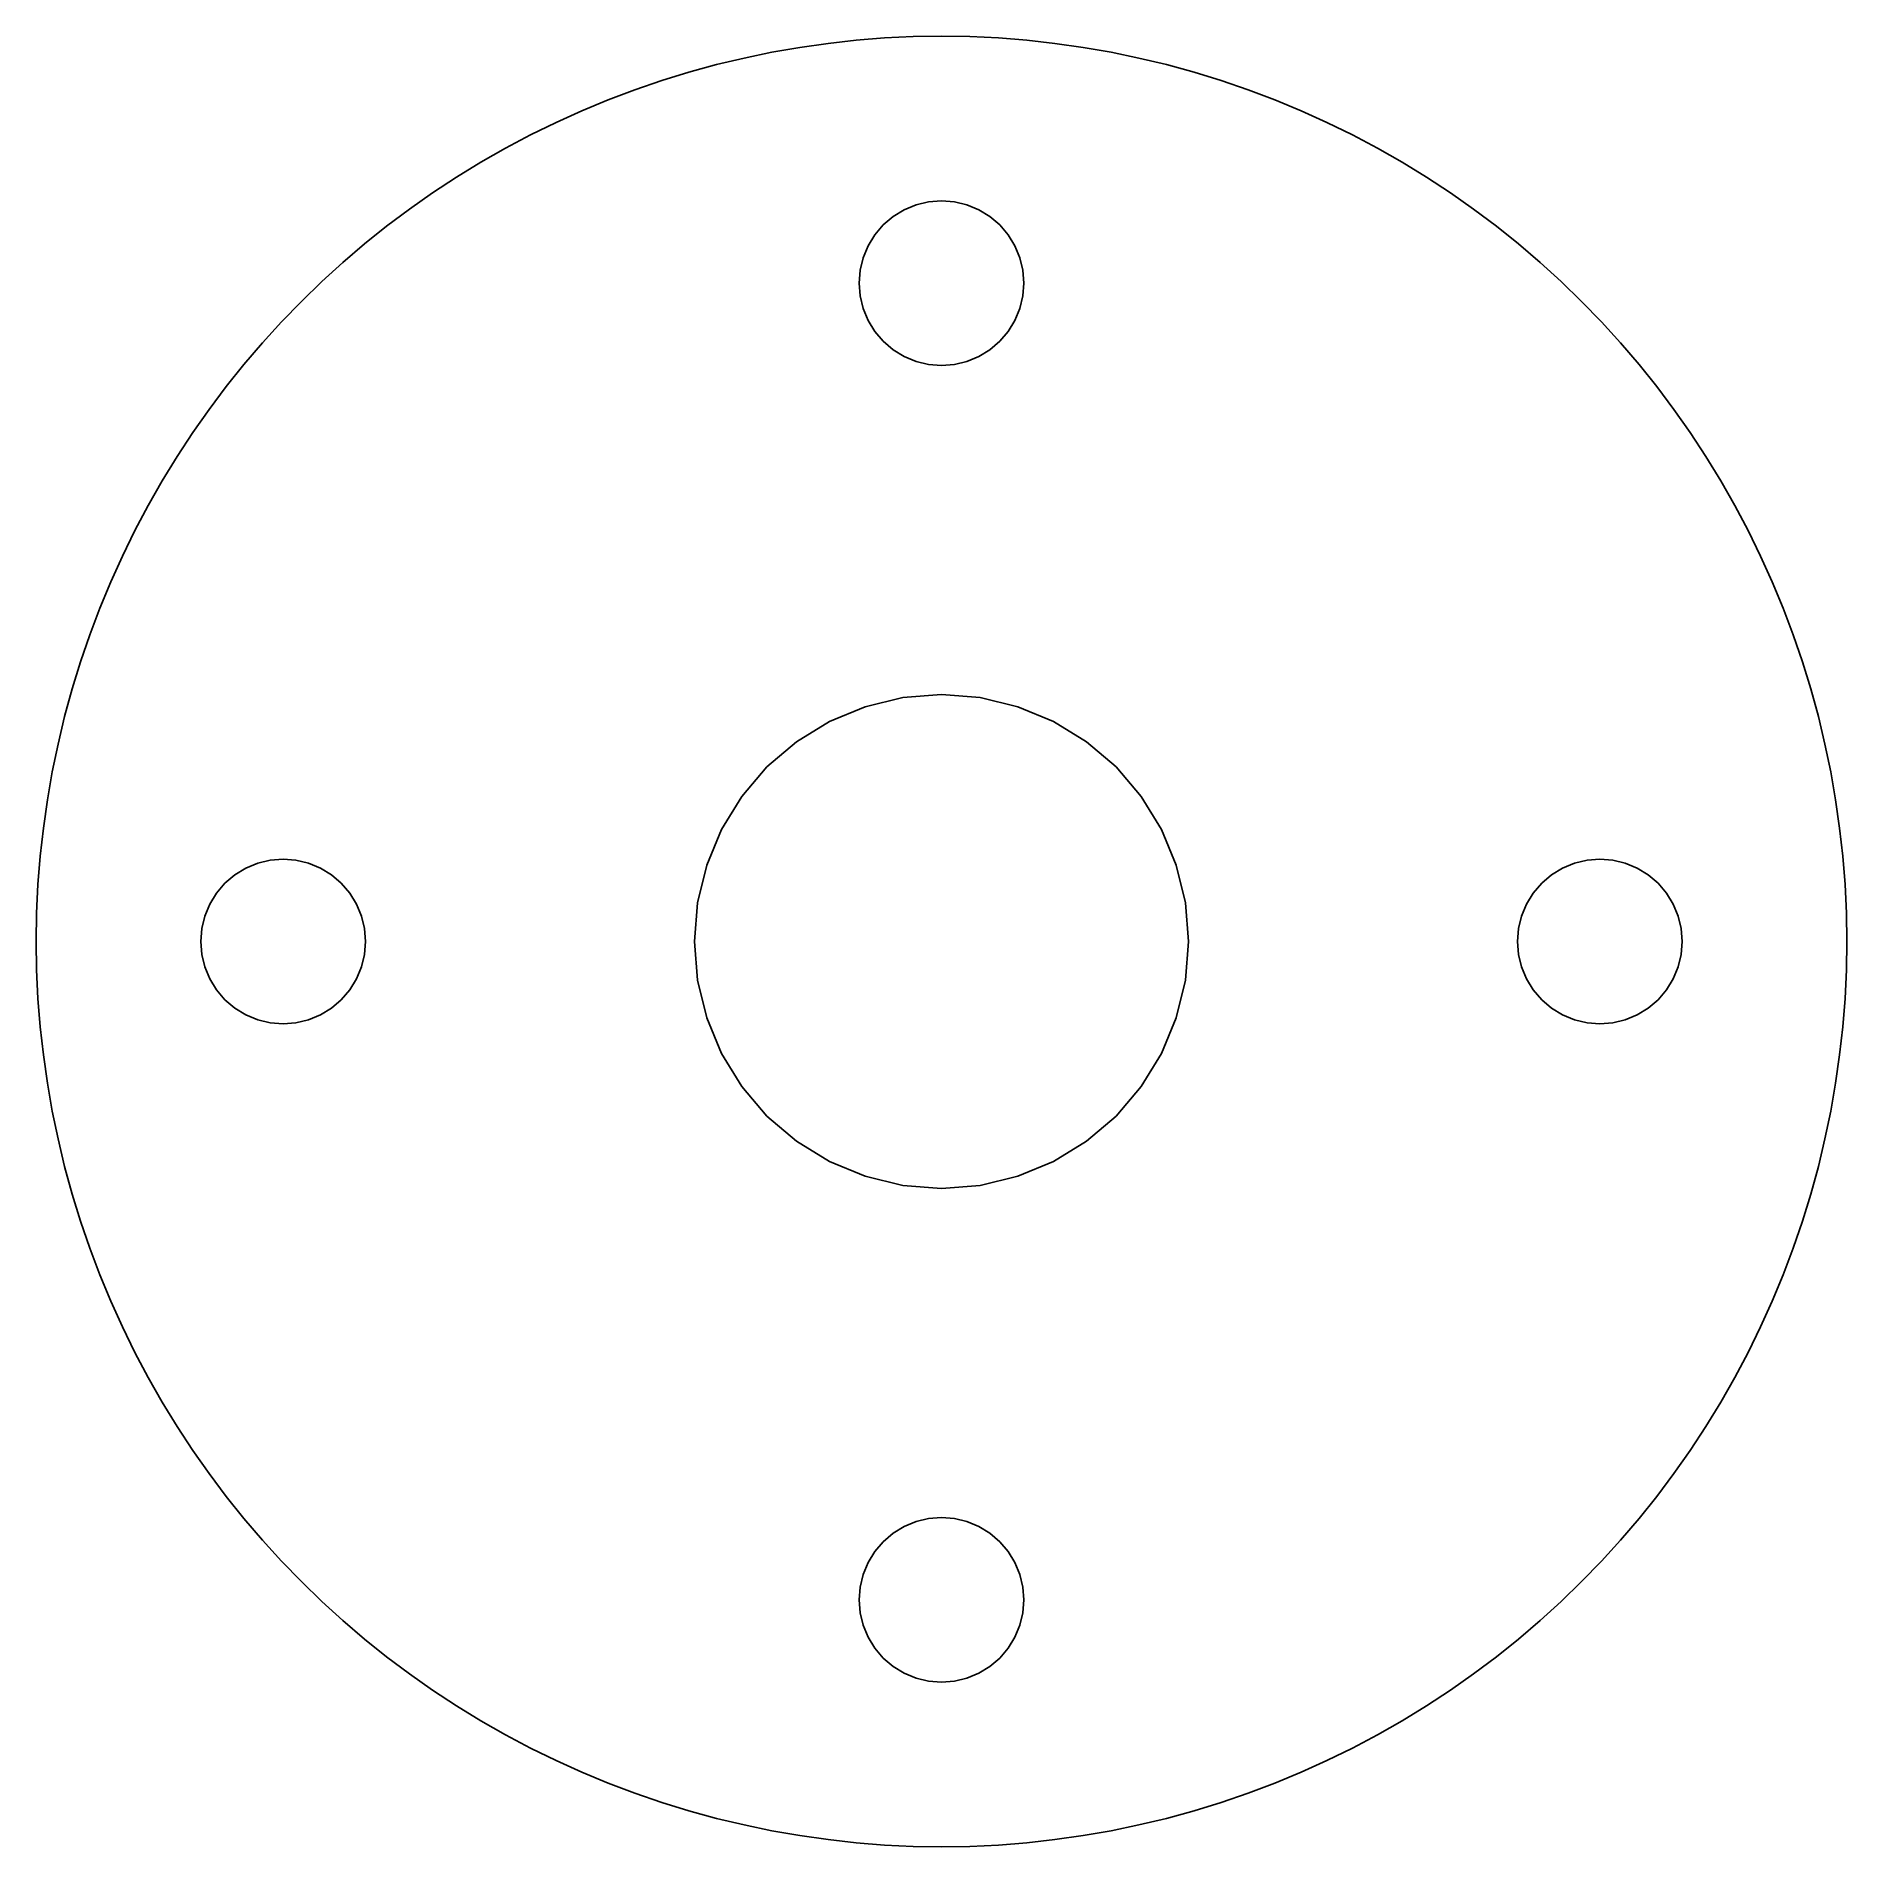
# Model space of a CAD drawing. Header units: metres. Extents: x -11 to 11, y -11 to 11.
import ezdxf

# ---------------------------------------------------------------- set-up
doc = ezdxf.new("R2010")
doc.units = ezdxf.units.M

msp = doc.modelspace()

# ---------------------------------------------------------------- linework, layer by layer
for p, q in [((0, 11), (-0.345505, 10.9946)), ((0.345505, 10.9946), (0, 11)), ((-2.06119, 10.8051), (-2.39957, 10.7351)), ((-1.72076, 10.8646), (-2.06119, 10.8051)), ((-1.37866, 10.9133), (-1.72076, 10.8646)), ((-1.03519, 10.9512), (-1.37866, 10.9133)), ((-0.690689, 10.9783), (-1.03519, 10.9512)), ((-0.345505, 10.9946), (-0.690689, 10.9783)), ((0.690689, 10.9783), (0.345505, 10.9946)), ((1.03519, 10.9512), (0.690689, 10.9783)), ((1.37866, 10.9133), (1.03519, 10.9512)), ((1.72076, 10.8646), (1.37866, 10.9133)), ((2.06119, 10.8051), (1.72076, 10.8646)), ((2.39957, 10.7351), (2.06119, 10.8051)), ((-3.06889, 10.5632), (-3.39919, 10.4616)), ((-2.73558, 10.6544), (-3.06889, 10.5632)), ((-2.39957, 10.7351), (-2.73558, 10.6544)), ((2.73558, 10.6544), (2.39957, 10.7351)), ((3.06889, 10.5632), (2.73558, 10.6544)), ((3.39919, 10.4616), (3.06889, 10.5632)), ((-3.7261, 10.3497), (-4.04936, 10.2275)), ((-3.39919, 10.4616), (-3.7261, 10.3497)), ((3.7261, 10.3497), (3.39919, 10.4616)), ((4.04936, 10.2275), (3.7261, 10.3497)), ((-4.04936, 10.2275), (-4.36862, 10.0953)), ((4.36862, 10.0953), (4.04936, 10.2275)), ((-4.68356, 9.95309), (-4.99388, 9.80107)), ((-4.36862, 10.0953), (-4.68356, 9.95309)), ((4.68356, 9.95309), (4.36862, 10.0953)), ((4.99388, 9.80107), (4.68356, 9.95309)), ((-4.99388, 9.80107), (-5.29929, 9.63936)), ((5.29929, 9.63936), (4.99388, 9.80107)), ((-5.59944, 9.46815), (-5.89409, 9.2876)), ((-5.29929, 9.63936), (-5.59944, 9.46815)), ((5.59944, 9.46815), (5.29929, 9.63936)), ((5.89409, 9.2876), (5.59944, 9.46815)), ((-5.89409, 9.2876), (-6.18291, 9.09789)), ((6.18291, 9.09789), (5.89409, 9.2876)), ((-6.18291, 9.09789), (-6.46564, 8.89919)), ((6.46564, 8.89919), (6.18291, 9.09789)), ((-6.46564, 8.89919), (-6.74197, 8.6917)), ((-0.707092, 8.70709), (-0.587784, 8.80901)), ((-0.587784, 8.80901), (-0.453979, 8.89101)), ((-0.453979, 8.89101), (-0.309006, 8.95105)), ((-0.309006, 8.95105), (-0.156433, 8.98769)), ((-0.156433, 8.98769), (0, 9)), ((0, 9), (0.156433, 8.98769)), ((0.156433, 8.98769), (0.309006, 8.95105)), ((0.309006, 8.95105), (0.453979, 8.89101)), ((0.453979, 8.89101), (0.587784, 8.80901)), ((0.587784, 8.80901), (0.707092, 8.70709)), ((6.74197, 8.6917), (6.46564, 8.89919)), ((-6.74197, 8.6917), (-7.01166, 8.47563)), ((-0.891006, 8.45398), (-0.809006, 8.58778)), ((-0.809006, 8.58778), (-0.707092, 8.70709)), ((0.707092, 8.70709), (0.809006, 8.58778)), ((0.809006, 8.58778), (0.891006, 8.45398)), ((7.01166, 8.47563), (6.74197, 8.6917)), ((-7.01166, 8.47563), (-7.27443, 8.25122)), ((-0.95105, 8.30901), (-0.891006, 8.45398)), ((0.891006, 8.45398), (0.95105, 8.30901)), ((7.27443, 8.25122), (7.01166, 8.47563)), ((-7.27443, 8.25122), (-7.53001, 8.01865)), ((-0.999985, 8), (-0.987686, 8.15643)), ((-0.987686, 8.15643), (-0.95105, 8.30901)), ((0.95105, 8.30901), (0.987686, 8.15643)), ((0.987686, 8.15643), (1, 8)), ((7.53001, 8.01865), (7.27443, 8.25122)), ((-7.53001, 8.01865), (-7.77817, 7.77817)), ((-0.987686, 7.84355), (-0.999985, 8)), ((1, 8), (0.987686, 7.84355)), ((7.77817, 7.77817), (7.53001, 8.01865)), ((-7.77817, 7.77817), (-8.01865, 7.53001)), ((-0.95105, 7.69098), (-0.987686, 7.84355)), ((0.987686, 7.84355), (0.95105, 7.69098)), ((8.01865, 7.53001), (7.77817, 7.77817)), ((-8.01865, 7.53001), (-8.25122, 7.27443)), ((-0.891006, 7.54601), (-0.95105, 7.69098)), ((-0.809006, 7.4122), (-0.891006, 7.54601)), ((0.891006, 7.54601), (0.809006, 7.4122)), ((0.95105, 7.69098), (0.891006, 7.54601)), ((8.25122, 7.27443), (8.01865, 7.53001)), ((-8.25122, 7.27443), (-8.47563, 7.01166)), ((-0.707092, 7.29289), (-0.809006, 7.4122)), ((-0.587784, 7.19098), (-0.707092, 7.29289)), ((0.707092, 7.29289), (0.587784, 7.19098)), ((0.809006, 7.4122), (0.707092, 7.29289)), ((8.47563, 7.01166), (8.25122, 7.27443)), ((-0.453979, 7.10898), (-0.587784, 7.19098)), ((-0.309006, 7.04893), (-0.453979, 7.10898)), ((-0.156433, 7.0123), (-0.309006, 7.04893)), ((0.309006, 7.04893), (0.156433, 7.0123)), ((0.453979, 7.10898), (0.309006, 7.04893)), ((0.587784, 7.19098), (0.453979, 7.10898)), ((-8.47563, 7.01166), (-8.6917, 6.74197)), ((0, 7), (-0.156433, 7.0123)), ((0.156433, 7.0123), (0, 7)), ((8.6917, 6.74197), (8.47563, 7.01166)), ((-8.6917, 6.74197), (-8.89919, 6.46564)), ((8.89919, 6.46564), (8.6917, 6.74197)), ((-8.89919, 6.46564), (-9.09789, 6.18291)), ((9.09789, 6.18291), (8.89919, 6.46564)), ((-9.09789, 6.18291), (-9.2876, 5.89409)), ((9.2876, 5.89409), (9.09789, 6.18291)), ((-9.2876, 5.89409), (-9.46815, 5.59944)), ((9.46815, 5.59944), (9.2876, 5.89409)), ((-9.46815, 5.59944), (-9.63936, 5.29929)), ((9.63936, 5.29929), (9.46815, 5.59944)), ((-9.63936, 5.29929), (-9.80107, 4.99388)), ((9.80107, 4.99388), (9.63936, 5.29929)), ((-9.80107, 4.99388), (-9.95309, 4.68356)), ((9.95309, 4.68356), (9.80107, 4.99388)), ((-9.95309, 4.68356), (-10.0953, 4.36862)), ((10.0953, 4.36862), (9.95309, 4.68356)), ((-10.0953, 4.36862), (-10.2275, 4.04936)), ((10.2275, 4.04936), (10.0953, 4.36862)), ((-10.2275, 4.04936), (-10.3497, 3.7261)), ((10.3497, 3.7261), (10.2275, 4.04936)), ((-10.3497, 3.7261), (-10.4616, 3.39919)), ((10.4616, 3.39919), (10.3497, 3.7261)), ((-10.4616, 3.39919), (-10.5632, 3.06889)), ((10.5632, 3.06889), (10.4616, 3.39919)), ((-10.5632, 3.06889), (-10.6544, 2.73558)), ((-0.927048, 2.85316), (-0.469299, 2.96306)), ((-0.469299, 2.96306), (0, 3)), ((0, 3), (0.469299, 2.96306)), ((0.469299, 2.96306), (0.927048, 2.85316)), ((10.6544, 2.73558), (10.5632, 3.06889)), ((-10.6544, 2.73558), (-10.7351, 2.39957)), ((-1.76335, 2.42705), (-1.36197, 2.67302)), ((-1.36197, 2.67302), (-0.927048, 2.85316)), ((0.927048, 2.85316), (1.36197, 2.67302)), ((1.36197, 2.67302), (1.76335, 2.42705)), ((10.7351, 2.39957), (10.6544, 2.73558)), ((-2.12131, 2.12131), (-1.76335, 2.42705)), ((1.76335, 2.42705), (2.12131, 2.12131)), ((-10.7351, 2.39957), (-10.8051, 2.06119)), ((10.8051, 2.06119), (10.7351, 2.39957)), ((-10.8051, 2.06119), (-10.8646, 1.72076)), ((-2.42705, 1.76335), (-2.12131, 2.12131)), ((2.12131, 2.12131), (2.42705, 1.76335)), ((10.8646, 1.72076), (10.8051, 2.06119)), ((-2.67302, 1.36197), (-2.42705, 1.76335)), ((2.42705, 1.76335), (2.67302, 1.36197)), ((-10.8646, 1.72076), (-10.9133, 1.37866)), ((10.9133, 1.37866), (10.8646, 1.72076)), ((-10.9133, 1.37866), (-10.9512, 1.03519)), ((-2.85316, 0.927048), (-2.67302, 1.36197)), ((2.67302, 1.36197), (2.85316, 0.927048)), ((10.9512, 1.03519), (10.9133, 1.37866)), ((-10.9512, 1.03519), (-10.9783, 0.690689)), ((-8.58778, 0.809006), (-8.45398, 0.891006)), ((-8.45398, 0.891006), (-8.30901, 0.95105)), ((-8.30901, 0.95105), (-8.15643, 0.987686)), ((-8.15643, 0.987686), (-8, 1)), ((-8, 1), (-7.84355, 0.987686)), ((-7.84355, 0.987686), (-7.69098, 0.95105)), ((-7.69098, 0.95105), (-7.54601, 0.891006)), ((-7.54601, 0.891006), (-7.4122, 0.809006)), ((-2.96306, 0.469299), (-2.85316, 0.927048)), ((2.85316, 0.927048), (2.96306, 0.469299)), ((7.4122, 0.809006), (7.54601, 0.891006)), ((7.54601, 0.891006), (7.69098, 0.95105)), ((7.69098, 0.95105), (7.84355, 0.987686)), ((7.84355, 0.987686), (8, 1)), ((8, 1), (8.15643, 0.987686)), ((8.15643, 0.987686), (8.30901, 0.95105)), ((8.30901, 0.95105), (8.45398, 0.891006)), ((8.45398, 0.891006), (8.58778, 0.809006)), ((10.9783, 0.690689), (10.9512, 1.03519)), ((-10.9783, 0.690689), (-10.9946, 0.345505)), ((-8.80901, 0.587784), (-8.70709, 0.707092)), ((-8.70709, 0.707092), (-8.58778, 0.809006)), ((-7.4122, 0.809006), (-7.29289, 0.707092)), ((-7.29289, 0.707092), (-7.19098, 0.587784)), ((7.19098, 0.587784), (7.29289, 0.707092)), ((7.29289, 0.707092), (7.4122, 0.809006)), ((8.58778, 0.809006), (8.70709, 0.707092)), ((8.70709, 0.707092), (8.80901, 0.587784)), ((10.9946, 0.345505), (10.9783, 0.690689)), ((-8.95105, 0.309006), (-8.89101, 0.453979)), ((-8.89101, 0.453979), (-8.80901, 0.587784)), ((-7.19098, 0.587784), (-7.10898, 0.453979)), ((-7.10898, 0.453979), (-7.04893, 0.309006)), ((-3, 0), (-2.96306, 0.469299)), ((2.96306, 0.469299), (3, 0)), ((7.04893, 0.309006), (7.10898, 0.453979)), ((7.10898, 0.453979), (7.19098, 0.587784)), ((8.80901, 0.587784), (8.89101, 0.453979)), ((8.89101, 0.453979), (8.95105, 0.309006)), ((-10.9946, 0.345505), (-11, 0)), ((-8.98769, 0.156433), (-8.95105, 0.309006)), ((-7.04893, 0.309006), (-7.0123, 0.156433)), ((7.0123, 0.156433), (7.04893, 0.309006)), ((8.95105, 0.309006), (8.98769, 0.156433)), ((11, 0), (10.9946, 0.345505)), ((-11, 0), (-10.9946, -0.345505)), ((-9, 0), (-8.98769, 0.156433)), ((-8.98769, -0.156433), (-9, 0)), ((-7.0123, 0.156433), (-7, 0)), ((-7, 0), (-7.0123, -0.156433)), ((-2.96306, -0.469299), (-3, 0)), ((3, 0), (2.96306, -0.469299)), ((7, 0), (7.0123, 0.156433)), ((7.0123, -0.156433), (7, 0)), ((8.98769, 0.156433), (9, 0)), ((9, 0), (8.98769, -0.156433)), ((10.9946, -0.345505), (11, 0)), ((-8.95105, -0.309006), (-8.98769, -0.156433)), ((-7.0123, -0.156433), (-7.04893, -0.309006)), ((7.04893, -0.309006), (7.0123, -0.156433)), ((8.98769, -0.156433), (8.95105, -0.309006)), ((-10.9946, -0.345505), (-10.9783, -0.690689)), ((-8.89101, -0.453979), (-8.95105, -0.309006)), ((-7.04893, -0.309006), (-7.10898, -0.453979)), ((7.10898, -0.453979), (7.04893, -0.309006)), ((8.95105, -0.309006), (8.89101, -0.453979)), ((10.9783, -0.690689), (10.9946, -0.345505)), ((-8.80901, -0.587784), (-8.89101, -0.453979)), ((-8.70709, -0.707092), (-8.80901, -0.587784)), ((-7.19098, -0.587784), (-7.29289, -0.707092)), ((-7.10898, -0.453979), (-7.19098, -0.587784)), ((-2.85316, -0.927048), (-2.96306, -0.469299)), ((2.96306, -0.469299), (2.85316, -0.927048)), ((7.19098, -0.587784), (7.10898, -0.453979)), ((7.29289, -0.707092), (7.19098, -0.587784)), ((8.80901, -0.587784), (8.70709, -0.707092)), ((8.89101, -0.453979), (8.80901, -0.587784)), ((-10.9783, -0.690689), (-10.9512, -1.03519)), ((-8.58778, -0.809006), (-8.70709, -0.707092)), ((-8.45398, -0.891006), (-8.58778, -0.809006)), ((-7.4122, -0.809006), (-7.54601, -0.891006)), ((-7.29289, -0.707092), (-7.4122, -0.809006)), ((7.4122, -0.809006), (7.29289, -0.707092)), ((7.54601, -0.891006), (7.4122, -0.809006)), ((8.58778, -0.809006), (8.45398, -0.891006)), ((8.70709, -0.707092), (8.58778, -0.809006)), ((10.9512, -1.03519), (10.9783, -0.690689)), ((-10.9512, -1.03519), (-10.9133, -1.37866)), ((-8.30901, -0.95105), (-8.45398, -0.891006)), ((-8.15643, -0.987686), (-8.30901, -0.95105)), ((-8, -0.999985), (-8.15643, -0.987686)), ((-7.84355, -0.987686), (-8, -0.999985)), ((-7.69098, -0.95105), (-7.84355, -0.987686)), ((-7.54601, -0.891006), (-7.69098, -0.95105)), ((-2.67302, -1.36197), (-2.85316, -0.927048)), ((2.85316, -0.927048), (2.67302, -1.36197)), ((7.69098, -0.95105), (7.54601, -0.891006)), ((7.84355, -0.987686), (7.69098, -0.95105)), ((8, -1), (7.84355, -0.987686)), ((8.15643, -0.987686), (8, -1)), ((8.30901, -0.95105), (8.15643, -0.987686)), ((8.45398, -0.891006), (8.30901, -0.95105)), ((10.9133, -1.37866), (10.9512, -1.03519)), ((-10.9133, -1.37866), (-10.8646, -1.72076)), ((-2.42705, -1.76335), (-2.67302, -1.36197)), ((2.67302, -1.36197), (2.42705, -1.76335)), ((10.8646, -1.72076), (10.9133, -1.37866)), ((-10.8646, -1.72076), (-10.8051, -2.06119)), ((10.8051, -2.06119), (10.8646, -1.72076)), ((-2.12131, -2.12131), (-2.42705, -1.76335)), ((2.42705, -1.76335), (2.12131, -2.12131)), ((-10.8051, -2.06119), (-10.7351, -2.39957)), ((-1.76335, -2.42705), (-2.12131, -2.12131)), ((2.12131, -2.12131), (1.76335, -2.42705)), ((10.7351, -2.39957), (10.8051, -2.06119)), ((-10.7351, -2.39957), (-10.6544, -2.73558)), ((10.6544, -2.73558), (10.7351, -2.39957)), ((-1.36197, -2.67302), (-1.76335, -2.42705)), ((1.76335, -2.42705), (1.36197, -2.67302)), ((-10.6544, -2.73558), (-10.5632, -3.06889)), ((-0.927048, -2.85316), (-1.36197, -2.67302)), ((-0.469299, -2.96306), (-0.927048, -2.85316)), ((0.927048, -2.85316), (0.469299, -2.96306)), ((1.36197, -2.67302), (0.927048, -2.85316)), ((10.5632, -3.06889), (10.6544, -2.73558)), ((-10.5632, -3.06889), (-10.4616, -3.39919)), ((0, -3), (-0.469299, -2.96306)), ((0.469299, -2.96306), (0, -3)), ((10.4616, -3.39919), (10.5632, -3.06889)), ((-10.4616, -3.39919), (-10.3497, -3.7261)), ((10.3497, -3.7261), (10.4616, -3.39919)), ((-10.3497, -3.7261), (-10.2275, -4.04936)), ((10.2275, -4.04936), (10.3497, -3.7261)), ((-10.2275, -4.04936), (-10.0953, -4.36862)), ((10.0953, -4.36862), (10.2275, -4.04936)), ((-10.0953, -4.36862), (-9.95309, -4.68356)), ((9.95309, -4.68356), (10.0953, -4.36862)), ((-9.95309, -4.68356), (-9.80107, -4.99388)), ((9.80107, -4.99388), (9.95309, -4.68356)), ((-9.80107, -4.99388), (-9.63936, -5.29929)), ((9.63936, -5.29929), (9.80107, -4.99388)), ((-9.63936, -5.29929), (-9.46815, -5.59944)), ((9.46815, -5.59944), (9.63936, -5.29929)), ((-9.46815, -5.59944), (-9.2876, -5.89409)), ((9.2876, -5.89409), (9.46815, -5.59944)), ((-9.2876, -5.89409), (-9.09789, -6.18291)), ((9.09789, -6.18291), (9.2876, -5.89409)), ((-9.09789, -6.18291), (-8.89919, -6.46564)), ((8.89919, -6.46564), (9.09789, -6.18291)), ((-8.89919, -6.46564), (-8.6917, -6.74197)), ((8.6917, -6.74197), (8.89919, -6.46564)), ((-8.6917, -6.74197), (-8.47563, -7.01166)), ((8.47563, -7.01166), (8.6917, -6.74197)), ((-8.47563, -7.01166), (-8.25122, -7.27443)), ((-0.309006, -7.04893), (-0.156433, -7.0123)), ((-0.156433, -7.0123), (0, -7)), ((0, -7), (0.156433, -7.0123)), ((0.156433, -7.0123), (0.309006, -7.04893)), ((8.25122, -7.27443), (8.47563, -7.01166)), ((-0.707092, -7.29289), (-0.587784, -7.19098)), ((-0.587784, -7.19098), (-0.453979, -7.10898)), ((-0.453979, -7.10898), (-0.309006, -7.04893)), ((0.309006, -7.04893), (0.453979, -7.10898)), ((0.453979, -7.10898), (0.587784, -7.19098)), ((0.587784, -7.19098), (0.707092, -7.29289)), ((-8.25122, -7.27443), (-8.01865, -7.53001)), ((-0.891006, -7.54601), (-0.809006, -7.4122)), ((-0.809006, -7.4122), (-0.707092, -7.29289)), ((0.707092, -7.29289), (0.809006, -7.4122)), ((0.809006, -7.4122), (0.891006, -7.54601)), ((8.01865, -7.53001), (8.25122, -7.27443)), ((-8.01865, -7.53001), (-7.77817, -7.77817)), ((-0.987686, -7.84355), (-0.95105, -7.69098)), ((-0.95105, -7.69098), (-0.891006, -7.54601)), ((0.891006, -7.54601), (0.95105, -7.69098)), ((0.95105, -7.69098), (0.987686, -7.84355)), ((7.77817, -7.77817), (8.01865, -7.53001)), ((-7.77817, -7.77817), (-7.53001, -8.01865)), ((-1, -8), (-0.987686, -7.84355)), ((0.987686, -7.84355), (0.999985, -8)), ((7.53001, -8.01865), (7.77817, -7.77817)), ((-7.53001, -8.01865), (-7.27443, -8.25122)), ((-0.987686, -8.15643), (-1, -8)), ((0.999985, -8), (0.987686, -8.15643)), ((7.27443, -8.25122), (7.53001, -8.01865)), ((-7.27443, -8.25122), (-7.01166, -8.47563)), ((-0.95105, -8.30901), (-0.987686, -8.15643)), ((-0.891006, -8.45398), (-0.95105, -8.30901)), ((0.95105, -8.30901), (0.891006, -8.45398)), ((0.987686, -8.15643), (0.95105, -8.30901)), ((7.01166, -8.47563), (7.27443, -8.25122)), ((-7.01166, -8.47563), (-6.74197, -8.6917)), ((-0.809006, -8.58778), (-0.891006, -8.45398)), ((0.891006, -8.45398), (0.809006, -8.58778)), ((6.74197, -8.6917), (7.01166, -8.47563)), ((-6.74197, -8.6917), (-6.46564, -8.89919)), ((-0.707092, -8.70709), (-0.809006, -8.58778)), ((-0.587784, -8.80901), (-0.707092, -8.70709)), ((0.707092, -8.70709), (0.587784, -8.80901)), ((0.809006, -8.58778), (0.707092, -8.70709)), ((6.46564, -8.89919), (6.74197, -8.6917)), ((-6.46564, -8.89919), (-6.18291, -9.09789)), ((-0.453979, -8.89101), (-0.587784, -8.80901)), ((-0.309006, -8.95105), (-0.453979, -8.89101)), ((-0.156433, -8.98769), (-0.309006, -8.95105)), ((0, -9), (-0.156433, -8.98769)), ((0.156433, -8.98769), (0, -9)), ((0.309006, -8.95105), (0.156433, -8.98769)), ((0.453979, -8.89101), (0.309006, -8.95105)), ((0.587784, -8.80901), (0.453979, -8.89101)), ((6.18291, -9.09789), (6.46564, -8.89919)), ((-6.18291, -9.09789), (-5.89409, -9.2876)), ((5.89409, -9.2876), (6.18291, -9.09789)), ((-5.89409, -9.2876), (-5.59944, -9.46815)), ((5.59944, -9.46815), (5.89409, -9.2876)), ((-5.59944, -9.46815), (-5.29929, -9.63936)), ((-5.29929, -9.63936), (-4.99388, -9.80107)), ((4.99388, -9.80107), (5.29929, -9.63936)), ((5.29929, -9.63936), (5.59944, -9.46815)), ((-4.99388, -9.80107), (-4.68356, -9.95309)), ((4.68356, -9.95309), (4.99388, -9.80107)), ((-4.68356, -9.95309), (-4.36862, -10.0953)), ((-4.36862, -10.0953), (-4.04936, -10.2275)), ((4.04936, -10.2275), (4.36862, -10.0953)), ((4.36862, -10.0953), (4.68356, -9.95309)), ((-4.04936, -10.2275), (-3.7261, -10.3497)), ((3.7261, -10.3497), (4.04936, -10.2275)), ((-3.7261, -10.3497), (-3.39919, -10.4616)), ((-3.39919, -10.4616), (-3.06889, -10.5632)), ((3.06889, -10.5632), (3.39919, -10.4616)), ((3.39919, -10.4616), (3.7261, -10.3497)), ((-3.06889, -10.5632), (-2.73558, -10.6544)), ((-2.73558, -10.6544), (-2.39957, -10.7351)), ((-2.39957, -10.7351), (-2.06119, -10.8051)), ((2.06119, -10.8051), (2.39957, -10.7351)), ((2.39957, -10.7351), (2.73558, -10.6544)), ((2.73558, -10.6544), (3.06889, -10.5632)), ((-2.06119, -10.8051), (-1.72076, -10.8646)), ((-1.72076, -10.8646), (-1.37866, -10.9133)), ((-1.37866, -10.9133), (-1.03519, -10.9512)), ((-1.03519, -10.9512), (-0.690689, -10.9783)), ((-0.690689, -10.9783), (-0.345505, -10.9946)), ((-0.345505, -10.9946), (0, -11)), ((0, -11), (0.345505, -10.9946)), ((0.345505, -10.9946), (0.690689, -10.9783)), ((0.690689, -10.9783), (1.03519, -10.9512)), ((1.03519, -10.9512), (1.37866, -10.9133)), ((1.37866, -10.9133), (1.72076, -10.8646)), ((1.72076, -10.8646), (2.06119, -10.8051))]:
    msp.add_line(p, q)

doc.saveas('drawing.dxf')
